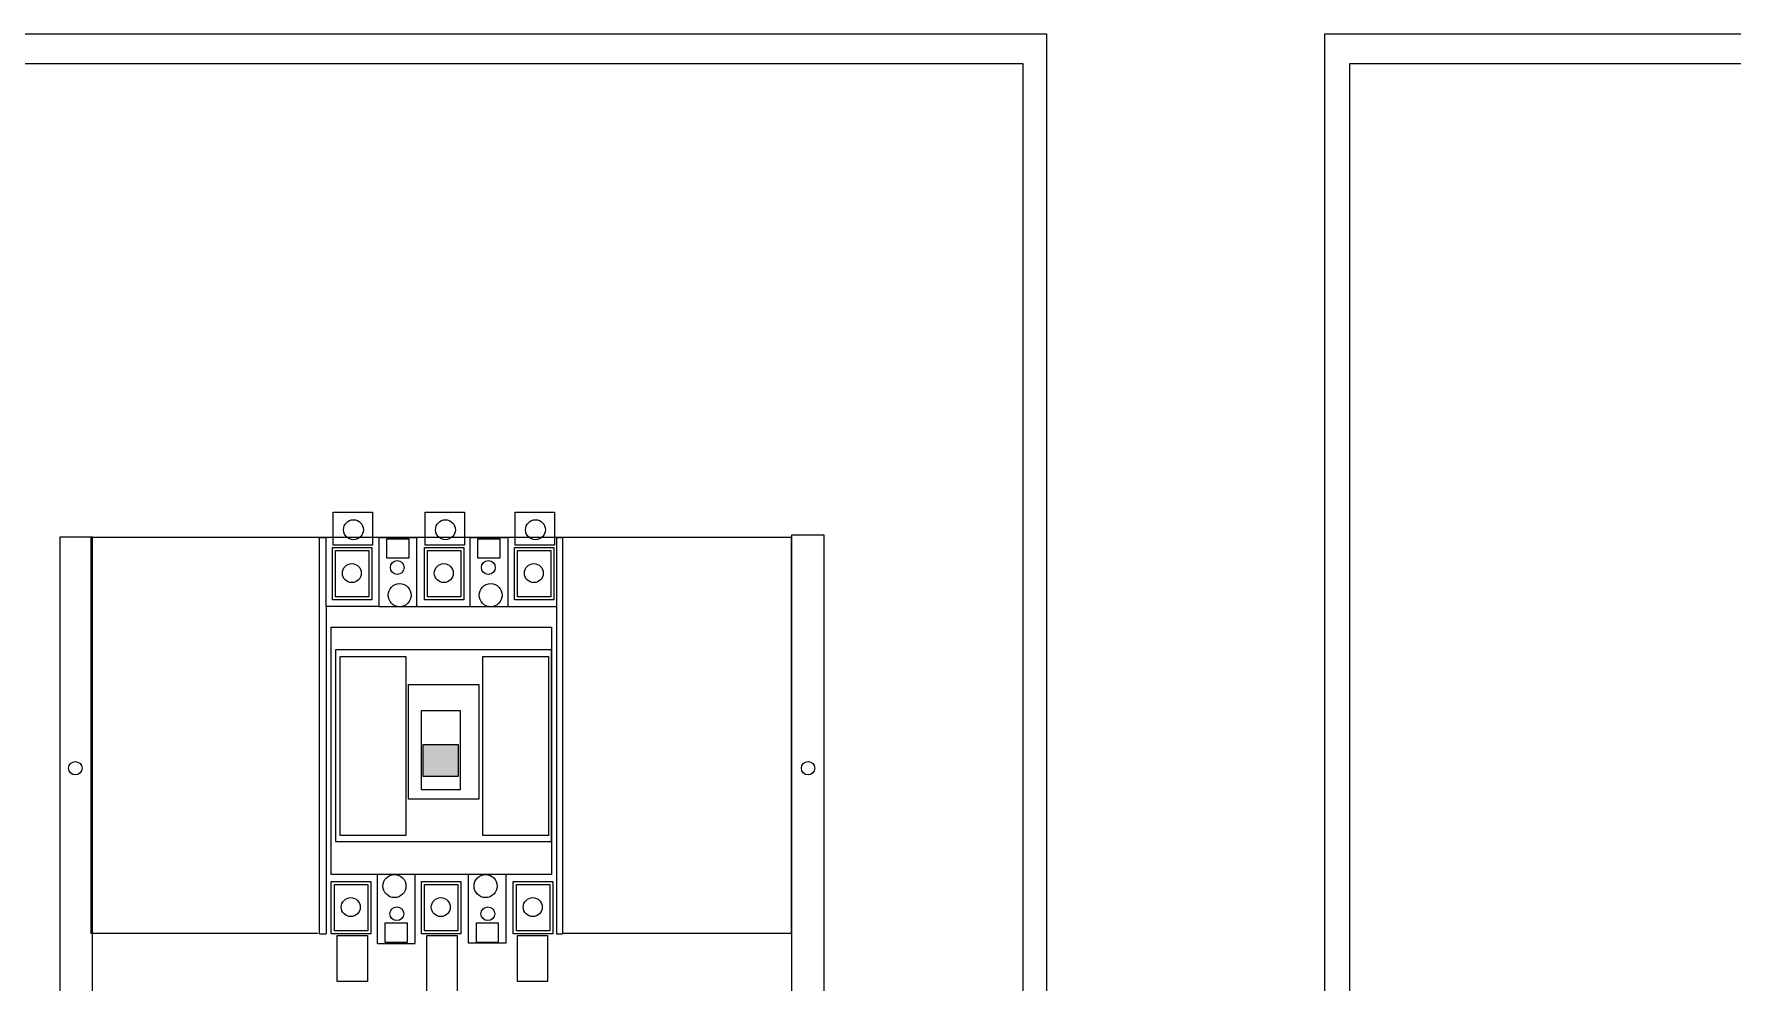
# Model space of a CAD drawing. Header units: inches. Extents: x 18739 to 22272, y 3658 to 7913.
# Drawn here: x 21759.5 to 21817.8, y 4885.9 to 4918.5 of the extents above; entities that cross this region are included whole.
import ezdxf

# ---------------------------------------------------------------- set-up
doc = ezdxf.new("R2010")
doc.units = ezdxf.units.IN
doc.header["$MEASUREMENT"] = 0
for name, color, linetype, lineweight in [('300-600AT', 7, 'Continuous', 13), ('CHASIS', 251, 'Continuous', 13), ('ENCLOSRURE', 7, 'Continuous', 20)]:
    doc.layers.add(name, color=color, linetype=linetype, lineweight=lineweight)

msp = doc.modelspace()

# ---------------------------------------------------------------- hatches: boundary and pattern name
at = {"layer": 'ENCLOSRURE'}
h = msp.add_hatch(color=3, dxfattribs=at)
h.dxf.hatch_style = 1
h.paths.add_polyline_path([(21774.07514, 4892.96558), (21774.07514, 4894.06483), (21772.8727, 4894.06483), (21772.8727, 4892.96558)])

# ---------------------------------------------------------------- linework, layer by layer
at = {"color": 7}
for points in [[(21753.2413, 4918.47231), (21794.27881, 4918.47231), (21794.27881, 4856.69833), (21753.2413, 4856.69833)], [(21803.84424, 4918.47231), (21844.88175, 4918.47231), (21844.88175, 4856.69833), (21803.84424, 4856.69833)], [(21754.09408, 4917.46154), (21793.47216, 4917.46154), (21793.47216, 4857.64968), (21754.09408, 4857.64968)], [(21804.69702, 4917.46154), (21844.07509, 4917.46154), (21844.07509, 4857.64968), (21804.69702, 4857.64968)]]:
    msp.add_lwpolyline(points, close=True, dxfattribs=at)
at = {"color": 8}
for points in [[(21761.51355, 4901.18377), (21760.39564, 4901.18377), (21760.39564, 4866.0372), (21761.51355, 4866.0372)], [(21786.64135, 4901.25926), (21785.52344, 4901.25926), (21785.52344, 4866.02888), (21786.64135, 4866.02888)], [(21769.91886, 4887.49651), (21770.95916, 4887.49651), (21770.95916, 4885.91823), (21769.91886, 4885.91823)], [(21773.00267, 4887.49651), (21774.04298, 4887.49651), (21774.04298, 4885.38332), (21773.00267, 4885.38332)], [(21776.10738, 4887.49651), (21777.14769, 4887.49651), (21777.14769, 4885.91823), (21776.10738, 4885.91823)]]:
    msp.add_lwpolyline(points, close=True, dxfattribs=at)
msp.add_lwpolyline([(21769.25479, 4887.56521), (21761.46726, 4887.56521), (21761.46726, 4901.18194), (21785.50986, 4901.18194), (21785.50986, 4887.56521), (21777.67884, 4887.56521)], dxfattribs=at)
for centre in [(21760.92573, 4893.24832), (21786.09162, 4893.24832)]:
    msp.add_circle(centre, 0.22997)
at = {"layer": '300-600AT'}
for p, q in [((21769.30645, 4887.56224, -2258.13331), (21769.30645, 4901.17322, -2258.13331)), ((21769.30645, 4901.17322, -2258.13331), (21769.54163, 4901.17322, -2258.13331)), ((21769.54151, 4898.79803, -2258.13331), (21769.54151, 4901.15315, -2258.13331)), ((21769.54151, 4898.79803, -2353.50937), (21769.54151, 4901.15315, -2353.50937)), ((21769.54151, 4898.79803, -2445.80819), (21769.54151, 4901.15315, -2445.80819)), ((21771.35038, 4901.15315, -2258.13331), (21771.35038, 4898.79803, -2258.13331)), ((21771.35038, 4901.15315, -2353.50937), (21771.35038, 4898.79803, -2353.50937)), ((21771.35038, 4901.15315, -2445.80819), (21771.35038, 4898.79803, -2445.80819)), ((21771.3542, 4901.17322, -2258.13331), (21772.64784, 4901.17322, -2258.13331)), ((21772.64784, 4901.17322, -2258.13331), (21772.64784, 4898.79803, -2258.13331)), ((21774.47855, 4901.15315, -2258.13331), (21774.47855, 4898.79803, -2258.13331)), ((21774.47855, 4901.15315, -2353.50937), (21774.47855, 4898.79803, -2353.50937)), ((21774.47855, 4901.15315, -2445.80819), (21774.47855, 4898.79803, -2445.80819)), ((21774.48236, 4901.17322, -2258.13331), (21775.776, 4901.17322, -2258.13331)), ((21775.776, 4901.17322, -2258.13331), (21775.776, 4898.79803, -2258.13331)), ((21777.45721, 4901.17322, -2258.13331), (21777.45721, 4887.55695, -2258.13331)), ((21777.45721, 4901.17322, -2258.13331), (21777.66282, 4901.17322, -2258.13331)), ((21777.66282, 4901.17322, -2258.13331), (21777.66282, 4887.55695, -2258.13331)), ((21771.35038, 4898.79803, -2258.13331), (21769.54151, 4898.79803, -2258.13331)), ((21771.35038, 4898.79803, -2353.50937), (21769.54151, 4898.79803, -2353.50937)), ((21771.35038, 4898.79803, -2445.80819), (21769.54151, 4898.79803, -2445.80819)), ((21769.54151, 4898.79803, -2258.13331), (21769.54151, 4887.56224, -2258.13331)), ((21771.35038, 4898.79803, -2258.13331), (21777.45721, 4898.79803, -2258.13331)), ((21771.30268, 4887.21723, -2258.13331), (21771.30268, 4889.59242, -2258.13331)), ((21772.60014, 4887.2373, -2258.13331), (21772.60014, 4889.59242, -2258.13331)), ((21772.60014, 4887.2373, -2353.50937), (21772.60014, 4889.59242, -2353.50937)), ((21772.60014, 4887.2373, -2445.80819), (21772.60014, 4889.59242, -2445.80819)), ((21774.43084, 4887.2373, -2258.13331), (21774.43084, 4889.59242, -2258.13331)), ((21775.7283, 4887.2373, -2258.13331), (21775.7283, 4889.59242, -2258.13331)), ((21775.7283, 4887.2373, -2353.50937), (21775.7283, 4889.59242, -2353.50937)), ((21775.7283, 4887.2373, -2445.80819), (21775.7283, 4889.59242, -2445.80819)), ((21769.30645, 4887.56224, -2258.13331), (21769.54151, 4887.56224, -2258.13331)), ((21772.59632, 4887.21723, -2258.13331), (21771.30268, 4887.21723, -2258.13331)), ((21775.7283, 4887.2373, -2258.13331), (21774.43084, 4887.2373, -2258.13331)), ((21777.45721, 4887.55695, -2258.13331), (21777.66282, 4887.55695, -2258.13331))]:
    msp.add_line(p, q, dxfattribs=at)
for points, elevation in [([(21771.62573, 4901.13055), (21772.37816, 4901.13055), (21772.37816, 4900.45898), (21771.62573, 4900.45898)], -2258.13331), ([(21774.75389, 4901.13055), (21775.50633, 4901.13055), (21775.50633, 4900.45898), (21774.75389, 4900.45898)], -2258.13331), ([(21769.75491, 4900.8335), (21771.11083, 4900.8335), (21771.11083, 4899.03063), (21769.75491, 4899.03063)], -2258.13331), ([(21772.91277, 4900.8335), (21774.26869, 4900.8335), (21774.26869, 4899.03063), (21772.91277, 4899.03063)], -2258.13331), ([(21776.00611, 4900.8335), (21777.36202, 4900.8335), (21777.36202, 4899.03063), (21776.00611, 4899.03063)], -2258.13331), ([(21769.71666, 4898.08904), (21777.28225, 4898.08904), (21777.28225, 4889.59242), (21769.71666, 4889.59242)], -2258.13331), ([(21777.28225, 4897.31457), (21769.86529, 4897.31457), (21769.86529, 4890.72906), (21777.28225, 4890.72906)], -1434.5798), ([(21772.2783, 4897.0854), (21772.2783, 4890.93884), (21770.02517, 4890.93884), (21770.02517, 4897.0854)], -1434.5798), ([(21777.17654, 4897.0854), (21777.17654, 4890.93884), (21774.92341, 4890.93884), (21774.92341, 4897.0854)], -1434.5798), ([(21774.78268, 4892.18875), (21772.36486, 4892.18875), (21772.36486, 4896.12182), (21774.78268, 4896.12182)], -1442.93087), ([(21774.1475, 4892.50531), (21772.81047, 4892.50531), (21772.81047, 4895.23354), (21774.1475, 4895.23354)], -1442.93087), ([(21774.07514, 4892.96558), (21772.8727, 4892.96558), (21772.8727, 4894.06483), (21774.07514, 4894.06483)], -1442.93087), ([(21771.07258, 4887.55695), (21769.71666, 4887.55695), (21769.71666, 4889.35982), (21771.07258, 4889.35982)], -2258.13331), ([(21774.16591, 4887.55695), (21772.80999, 4887.55695), (21772.80999, 4889.35982), (21774.16591, 4889.35982)], -2258.13331), ([(21777.32377, 4887.55695), (21775.96785, 4887.55695), (21775.96785, 4889.35982), (21777.32377, 4889.35982)], -2258.13331), ([(21772.32479, 4887.2599), (21771.57235, 4887.2599), (21771.57235, 4887.93148), (21772.32479, 4887.93148)], -2258.13331), ([(21775.45296, 4887.2599), (21774.70052, 4887.2599), (21774.70052, 4887.93148), (21775.45296, 4887.93148)], -2258.13331)]:
    msp.add_lwpolyline(points, close=True, dxfattribs=dict(at, elevation=elevation))
for centre, radius in [((21771.9831, 4900.14195, -2258.13331), 0.23743), ((21775.11127, 4900.14195, -2258.13331), 0.23743), ((21772.06365, 4899.19257, -2258.13331), 0.39548), ((21772.06365, 4899.19257, -2351.54231), 0.39548), ((21775.19181, 4899.19257, -2258.13331), 0.39548), ((21775.19181, 4899.19257, -2351.54231), 0.39548), ((21771.88687, 4889.19788, -2258.13331), 0.39548), ((21771.88687, 4889.19788, -2351.54231), 0.39548), ((21775.01503, 4889.19788, -2258.13331), 0.39548), ((21775.01503, 4889.19788, -2351.54231), 0.39548), ((21771.96741, 4888.2485, -2258.13331), 0.23743), ((21775.09558, 4888.2485, -2258.13331), 0.23743)]:
    msp.add_circle(centre, radius, dxfattribs=at)
at = {"layer": 'CHASIS', "elevation": -2258.13331}
for points in [[(21769.78096, 4900.90509), (21769.78096, 4902.04494), (21771.13376, 4902.04494), (21771.13376, 4900.90509)], [(21772.93882, 4900.90509), (21772.93882, 4902.04494), (21774.29162, 4902.04494), (21774.29162, 4900.90509)], [(21776.03216, 4900.90509), (21776.03216, 4902.04494), (21777.38495, 4902.04494), (21777.38495, 4900.90509)], [(21769.85945, 4900.72897), (21771.0063, 4900.72897), (21771.0063, 4899.13516), (21769.85945, 4899.13516)], [(21773.0173, 4900.72897), (21774.16416, 4900.72897), (21774.16416, 4899.13516), (21773.0173, 4899.13516)], [(21776.11064, 4900.72897), (21777.25749, 4900.72897), (21777.25749, 4899.13516), (21776.11064, 4899.13516)], [(21769.82119, 4889.25529), (21770.96804, 4889.25529), (21770.96804, 4887.66148), (21769.82119, 4887.66148)], [(21772.91452, 4889.25529), (21774.06138, 4889.25529), (21774.06138, 4887.66148), (21772.91452, 4887.66148)], [(21776.07238, 4889.25529), (21777.21924, 4889.25529), (21777.21924, 4887.66148), (21776.07238, 4887.66148)]]:
    msp.add_lwpolyline(points, close=True, dxfattribs=at)
at = {"layer": 'CHASIS'}
for centre, radius in [((21770.47909, 4901.43993, -1530.28283), 0.34194), ((21773.63695, 4901.43993, -1530.28283), 0.34194), ((21776.73028, 4901.43993, -1530.28283), 0.34194), ((21770.42237, 4899.95021, -2258.13331), 0.32591), ((21770.42237, 4899.95021, -2356.10502), 0.32591), ((21770.42237, 4899.95021, -2450.08319), 0.32591), ((21773.58023, 4899.95021, -2258.13331), 0.32591), ((21773.58023, 4899.95021, -2356.10502), 0.32591), ((21773.58023, 4899.95021, -2450.08319), 0.32591), ((21776.67356, 4899.95021, -2258.13331), 0.32591), ((21776.67356, 4899.95021, -2356.10502), 0.32591), ((21776.67356, 4899.95021, -2450.08319), 0.32591), ((21770.38412, 4888.47653, -2258.13331), 0.32591), ((21770.38412, 4888.47653, -2356.10502), 0.32591), ((21770.38412, 4888.47653, -2450.08319), 0.32591), ((21773.47745, 4888.47653, -2258.13331), 0.32591), ((21773.47745, 4888.47653, -2356.10502), 0.32591), ((21773.47745, 4888.47653, -2450.08319), 0.32591), ((21776.63531, 4888.47653, -2258.13331), 0.32591), ((21776.63531, 4888.47653, -2356.10502), 0.32591), ((21776.63531, 4888.47653, -2450.08319), 0.32591)]:
    msp.add_circle(centre, radius, dxfattribs=at)

doc.saveas('drawing.dxf')
